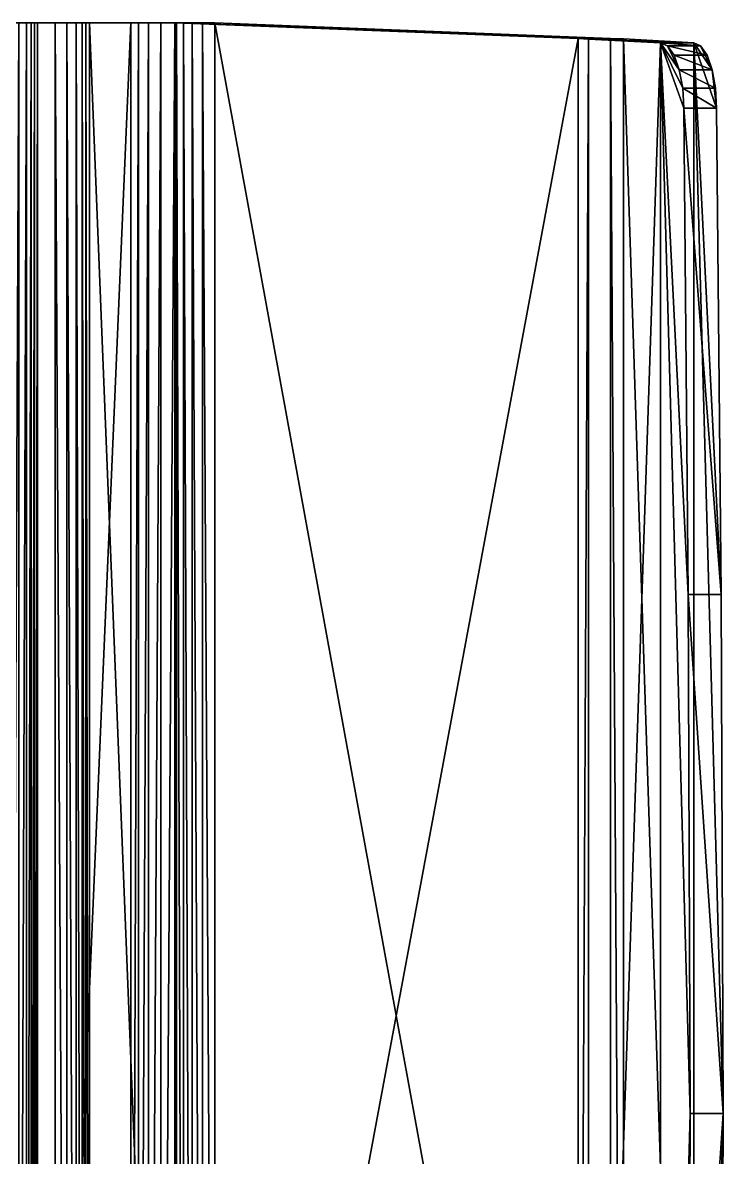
# Model space of a CAD drawing. Extents: x -0.75 to 2.5, y -6.86 to 0.72.
# Drawn here: x -0.2713 to -0.1107, y -3.2919 to -3.0319 of the extents above; entities that cross this region are included whole.
import ezdxf

# ---------------------------------------------------------------- set-up
doc = ezdxf.new("R2010")
doc.units = 0
doc.layers.add('72OFGO2D01_GRAFIK', color=1, linetype='CONTINUOUS')
doc.layers.add('72VIAI3D_ANY', color=1, linetype='CONTINUOUS')

# ---------------------------------------------------------------- blocks, each defined once
blk = doc.blocks.new('OB__000669')
at = {"layer": '72VIAI3D_ANY'}
mesh = blk.add_polyface(dxfattribs=at)
corners = [(0.5, -0.1531, 0.16117), (0.5, -0.15971, 0.17594), (0.5, -0.14832, 0.17205), (0.5, -0.15861, 0.18077), (0.5, -0.14696, 0.17781), (0.00461, -0.00676, 0.59334), (0.00374, -0.03091, 0.55326), (0.5, -0.15787, 0.18565), (0.5, -0.14606, 0.1837), (0.5, -0.15716, 0.19051), (0.5, -0.14526, 0.18951), (0, -0.11933, 0.35228), (0.5, -0.13577, 0.33528), (0, -0.15315, 0.16106), (0.5, -0.12528, 0.33351), (0.5, -0.13399, 0.34253), (0, -0.15044, 0.16645), (0, -0.16141, 0.17128), (0, -0.12372, 0.33991), (0.5, -0.12372, 0.33991), (0.5, -0.12174, 0.3462), (0.5, -0.12892, 0.3565), (0.49466, -0.01276, 0.60057), (0.49466, -0.0052, 0.59769), (0, -0.15716, 0.19051), (0.49253, -0.01126, 0.60448), (0.49253, -0.0037, 0.6016), (0, -0.14832, 0.17205), (0.48921, -0.01008, 0.60757), (0.48921, -0.00254, 0.60469), (0.48503, -0.00931, 0.60956), (0, -0.15787, 0.18565), (0.48503, -0.0018, 0.6067), (0.4804, -0.00905, 0.61025), (0.4804, -0.00153, 0.60738), (0.25, -0.00756, 0.61415), (0.36899, -0.00806, 0.61283), (0.36899, -0.00047, 0.61023), (0.25, 0, 0.61155), (0.49539, -0.00676, 0.59334), (0.49627, -0.02291, 0.55016), (0.49626, -0.03091, 0.55326), (0.49539, -0.01443, 0.59625), (0, -0.25654, 0.006), (0, -0.24614), (0.5, -0.11652, 0.35824), (0.5, -0.11933, 0.35228), (0, -0.16365, 0.16689), (0.5, -0.12569, 0.36319), (0, -0.1531, 0.16117), (0, -0.15971, 0.17594), (0.5, -0.24614), (0.5, -0.25654, 0.006), (0.5, -0.16365, 0.16689), (0.5, -0.15315, 0.16106), (0.5, -0.16141, 0.17128), (0.5, -0.15044, 0.16645), (0, -0.14696, 0.17781), (0, -0.15861, 0.18077), (0, -0.14606, 0.1837), (0, -0.14526, 0.18951), (0, -0.13399, 0.34253), (0.5, -0.13172, 0.34962), (0, -0.13577, 0.33528), (0, -0.12528, 0.33351), (0, -0.12174, 0.3462), (0, -0.13172, 0.34962), (0, -0.12892, 0.3565), (0, -0.11652, 0.35824), (0.00366, -0.03324, 0.5478), (0, -0.12569, 0.36319), (0.00364, -0.02582, 0.54334), (0.00373, -0.02291, 0.55016), (0.00461, -0.01443, 0.59625), (0.00534, -0.0052, 0.59769), (0.00534, -0.01276, 0.60057), (0.00747, -0.01126, 0.60448), (0.00747, -0.0037, 0.6016), (0.01497, -0.00931, 0.60956), (0.49636, -0.02582, 0.54334), (0.49634, -0.03324, 0.5478), (0.13101, -0.00047, 0.61023), (0.01079, -0.01008, 0.60757), (0.01497, -0.0018, 0.6067), (0.01961, -0.00153, 0.60738), (0.01079, -0.00254, 0.60469), (0.01961, -0.00905, 0.61025), (0.13101, -0.00806, 0.61283)]
mesh.append_faces([[corners[k] for k in face] for face in [(54, 44, 51), (13, 56, 16), (16, 2, 27), (2, 16, 56), (4, 27, 2), (60, 14, 64), (19, 64, 14), (61, 12, 63), (9, 63, 12), (58, 1, 50), (50, 55, 17), (55, 50, 1), (53, 17, 55), (47, 52, 43), (82, 75, 76), (22, 28, 25), (85, 84, 83), (74, 85, 77), (29, 23, 26), (34, 29, 32), (43, 51, 44), (51, 43, 52), (52, 0, 51), (39, 41, 42), (42, 23, 39), (23, 42, 22), (22, 26, 23), (26, 22, 25), (25, 29, 26), (29, 25, 28), (28, 32, 29), (32, 28, 30), (30, 34, 32), (34, 30, 33), (33, 37, 34), (49, 43, 44), (6, 5, 73), (74, 73, 5), (73, 74, 75), (77, 75, 74), (75, 77, 76), (85, 76, 77), (76, 85, 82), (83, 82, 85), (82, 83, 78), (84, 78, 83), (78, 84, 86), (81, 86, 84)]], dxfattribs={"vtx0": -1, "color": 254})
mesh.append_faces([[corners[k] for k in face] for face in [(44, 54, 13), (56, 13, 54), (27, 4, 57), (57, 8, 59), (8, 57, 4), (59, 10, 60), (10, 59, 8), (14, 60, 10), (64, 19, 18), (18, 20, 65), (20, 18, 19), (65, 46, 11), (46, 65, 20), (11, 45, 68), (45, 11, 46), (68, 79, 71), (79, 68, 45), (71, 40, 72), (40, 71, 79), (72, 39, 5), (39, 72, 40), (73, 41, 6), (41, 73, 42), (6, 80, 69), (80, 6, 41), (69, 48, 70), (48, 69, 80), (70, 21, 67), (21, 70, 48), (67, 62, 66), (62, 67, 21), (66, 15, 61), (15, 66, 62), (12, 61, 15), (63, 9, 24), (24, 7, 31), (7, 24, 9), (31, 3, 58), (3, 31, 7), (1, 58, 3), (17, 53, 47), (52, 47, 53), (35, 73, 87), (86, 73, 78), (36, 42, 35), (30, 42, 33), (37, 39, 34), (84, 5, 81), (43, 49, 47), (16, 47, 49), (47, 16, 17), (27, 17, 16), (17, 27, 50), (57, 50, 27), (50, 57, 58), (59, 58, 57), (58, 59, 31), (60, 31, 59), (31, 60, 24), (64, 24, 60), (24, 64, 63), (18, 63, 64), (63, 18, 61), (65, 61, 18), (61, 65, 66), (11, 66, 65), (66, 11, 67), (68, 67, 11), (67, 68, 70), (71, 70, 68), (70, 71, 69), (72, 69, 71), (69, 72, 6), (5, 6, 72), (86, 81, 87), (38, 87, 81), (87, 38, 35)]], dxfattribs={"vtx0": -1, "vtx1": -1, "color": 254})
mesh.append_faces([[corners[k] for k in face] for face in [(73, 35, 42), (38, 5, 39), (5, 84, 85), (39, 29, 34)]], dxfattribs={"vtx0": -1, "vtx1": -1, "vtx2": -1, "color": 254})
mesh.append_faces([[corners[k] for k in face] for face in [(82, 73, 75), (73, 82, 78), (73, 86, 87), (42, 36, 33), (42, 30, 28), (28, 22, 42), (39, 37, 38), (5, 38, 81), (85, 74, 5), (29, 39, 23), (0, 52, 53), (53, 56, 0), (56, 53, 55), (55, 2, 56), (2, 55, 1), (1, 4, 2), (4, 1, 3), (3, 8, 4), (8, 3, 7), (7, 10, 8), (10, 7, 9), (9, 14, 10), (14, 9, 12), (12, 19, 14), (19, 12, 15), (15, 20, 19), (20, 15, 62), (62, 46, 20), (46, 62, 21), (21, 45, 46), (45, 21, 48), (48, 79, 45), (79, 48, 80), (80, 40, 79), (40, 80, 41), (41, 39, 40), (37, 33, 36), (36, 38, 37), (38, 36, 35)]], dxfattribs={"vtx0": -1, "vtx2": -1, "color": 254})
blk = doc.blocks.new('OB__000670')
at = {"layer": '72VIAI3D_ANY', "rotation": -90}
blk.add_blockref('OB__000669', (-0.110705, -3.03186, 0.2209), dxfattribs=at)
blk = doc.blocks.new('72VIAI3D__000671')
at = {"layer": '72VIAI3D_ANY'}
blk.add_blockref('OB__000670', (0, 0), dxfattribs=at)
blk = doc.blocks.new('72VIAI3D__000678')
at = {"layer": '72VIAI3D_ANY'}
blk.add_blockref('72VIAI3D__000671', (0, 0), dxfattribs=at)
blk = doc.blocks.new('72VIAI3D__VI_AI_AD0_000694')
at = {"layer": '72VIAI3D_ANY'}
blk.add_blockref('72VIAI3D__000678', (0, 0), dxfattribs=at)
blk = doc.blocks.new('OB__000695')
at = {"layer": '72VIAI3D_ANY'}
blk.add_blockref('72VIAI3D__VI_AI_AD0_000694', (0, 0), dxfattribs=at)
blk = doc.blocks.new('OB2D__000696')
at = {"layer": 'DEFAULT', "linetype": 'CONTINUOUS'}
for p, q in [((-0.270416, -3.03186), (-0.272114, -3.03186)), ((-0.269316, -3.03186), (-0.270416, -3.03186)), ((-0.268574, -3.03186), (-0.269316, -3.03186)), ((-0.267862, -3.03186), (-0.268574, -3.03186)), ((-0.246476, -3.03186), (-0.267862, -3.03186)), ((-0.244694, -3.03186), (-0.246476, -3.03186)), ((-0.242424, -3.03186), (-0.244694, -3.03186)), ((-0.239622, -3.03186), (-0.242424, -3.03186)), ((-0.236395, -3.03186), (-0.239622, -3.03186)), ((-0.227229, -3.03186), (-0.236395, -3.03186)), ((-0.143946, -3.03552), (-0.236395, -3.03186)), ((-0.136528, -3.0355), (-0.227229, -3.03186)), ((-0.141613, -3.0356), (-0.143946, -3.03552)), ((-0.12513, -3.03647), (-0.141613, -3.0356)), ((-0.133619, -3.03559), (-0.136528, -3.0355)), ((-0.117461, -3.03647), (-0.133619, -3.03559)), ((-0.123462, -3.0372), (-0.12513, -3.03647)), ((-0.1159, -3.0372), (-0.117461, -3.03647)), ((-0.121967, -3.03933), (-0.123462, -3.0372)), ((-0.12078, -3.04265), (-0.121967, -3.03933)), ((-0.114402, -3.03933), (-0.1159, -3.0372)), ((-0.113242, -3.04265), (-0.114402, -3.03933)), ((-0.12001, -3.04683), (-0.12078, -3.04265)), ((-0.112501, -3.04683), (-0.113242, -3.04265)), ((-0.119754, -3.05147), (-0.12001, -3.04683)), ((-0.112238, -3.05147), (-0.112501, -3.04683)), ((-0.118767, -3.16287), (-0.119754, -3.05147)), ((-0.111174, -3.16287), (-0.112238, -3.05147)), ((-0.118264, -3.28186), (-0.118767, -3.16287)), ((-0.110705, -3.28186), (-0.111174, -3.16287)), ((-0.118767, -3.40085), (-0.118264, -3.28186)), ((-0.111174, -3.40085), (-0.110705, -3.28186))]:
    blk.add_line(p, q, dxfattribs=at)

msp = doc.modelspace()

# ---------------------------------------------------------------- block references
at = {"layer": '72OFGO2D01_GRAFIK'}
msp.add_blockref('OB2D__000696', (0, 0), dxfattribs=at)
at = {"layer": '72VIAI3D_ANY'}
msp.add_blockref('OB__000695', (0, 0), dxfattribs=at)

doc.saveas('drawing.dxf')
